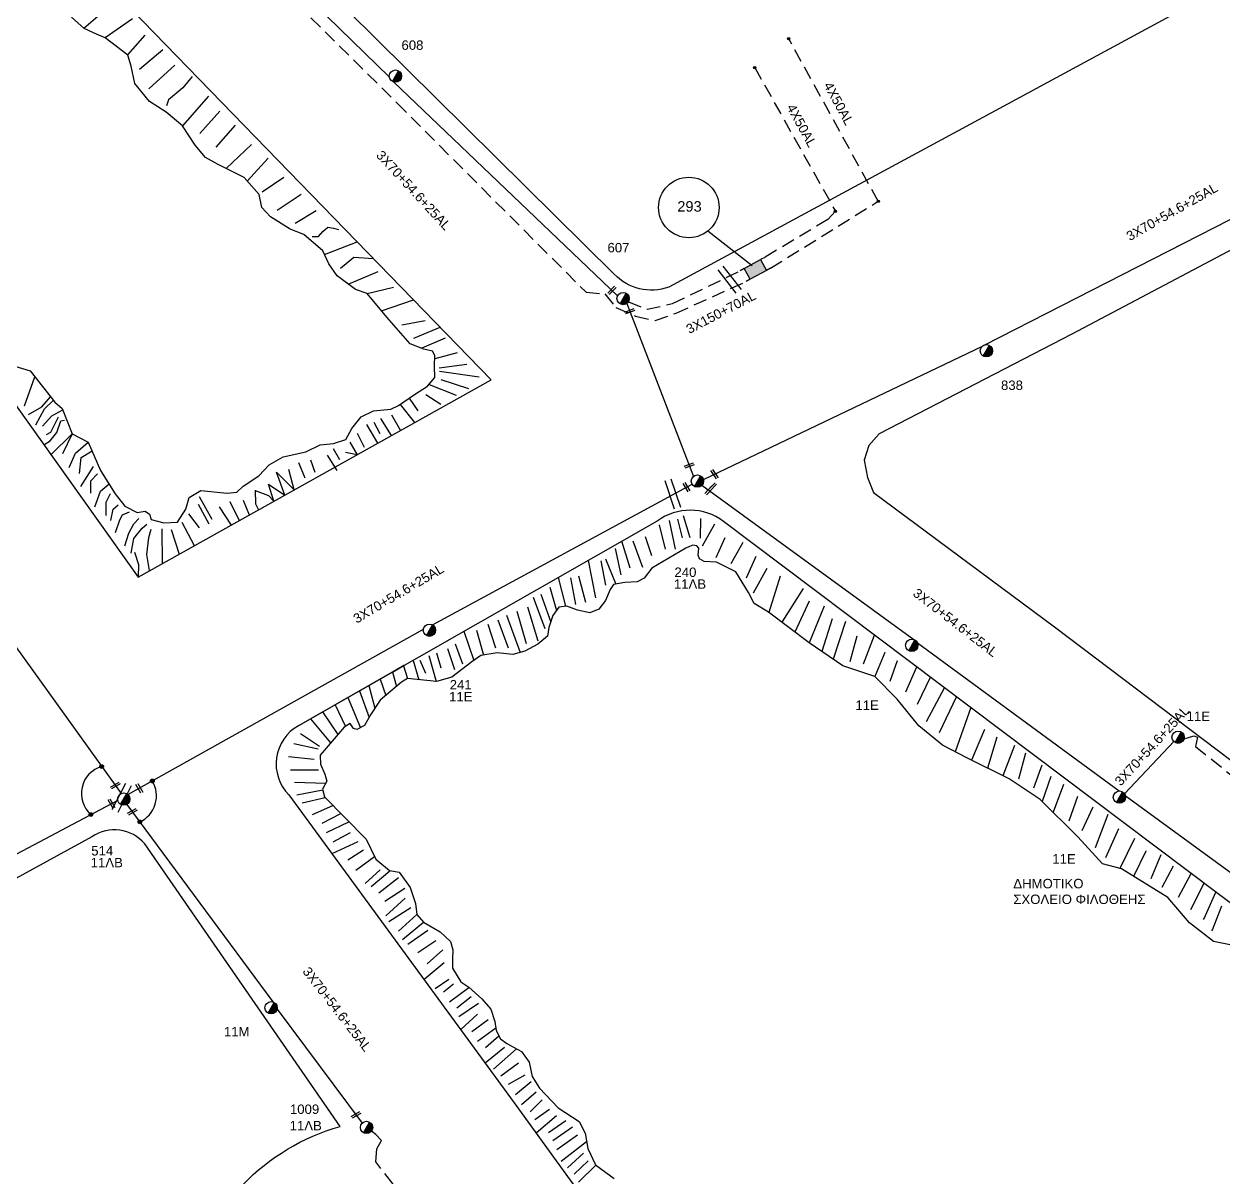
# Model space of a CAD drawing. Header units: millimetres. Extents: x 912 to 3023, y 735 to 1796.
# Drawn here: x 1407.3 to 1636.4, y 1155.2 to 1375.5 of the extents above; entities that cross this region are included whole.
import ezdxf

# ---------------------------------------------------------------- set-up
doc = ezdxf.new("R2010")
doc.units = ezdxf.units.MM
doc.linetypes.add('DASHED', pattern=[19.05, 12.7, -6.35])
for name, color, linetype in [('Link Box 4 Διευθύνσεων', 7, 'Continuous'), ('Άγνωστα', 7, 'Continuous'), ('Γυμνά εναέρια ΧΤ (3Φ)   3x50+35CU', 7, 'Continuous'), ('Επιγραφές - Σχήματα', 7, 'Continuous'), ('Καλώδια ΧΤ   3x150+50CU', 7, 'DASHED'), ('Καλώδια ΧΤ   3x150AL+50XLPE', 7, 'DASHED'), ('Καλώδια ΧΤ   3x95+50CU', 7, 'DASHED'), ('Μηχανική τομή', 7, 'Continuous'), ('Στύλος ΦΜ', 7, 'Continuous'), ('Στύλος ΦΜ @ 1', 7, 'Continuous'), ('Συνδέσεις', 7, 'Continuous'), ('Συνεστραμμένα ΧΤ   3x70+54.6+25 AL', 7, 'SYN_LINE'), ('Τομή', 7, 'Continuous'), ('Υπόβαθρο ΔΕΗ', 7, 'Continuous'), ('Υπόγεια καλώδια Δικτύου ΧΤ και Παρ. ΧΤ - 3X150+70 AL', 7, 'DASHED'), ('Υπόγεια καλώδια Παροχών ΧΤ   4x50AL', 7, 'DASHED')]:
    doc.layers.add(name, color=color, linetype=linetype)
doc.styles.get("Standard").update_dxf_attribs({"font": 'ARIAL.TTF'})
doc.linetypes.add('SYN_LINE', pattern='A,0.5,-0.0001,["/\\/\\/\\/",Standard,S=0.1,R=0,X=0,Y=-0.05],-0.25', length=0.7501)

# ---------------------------------------------------------------- blocks, each defined once
blk = doc.blocks.new('ΥΠΑΡΧΩΝ ΤΣΙΜΕΝΤΕΝΙΟΣ ΣΤΥΛΟΣ')
at = {"layer": 'Στύλος ΦΜ'}
blk.add_hatch(color=7, dxfattribs=at).paths.add_polyline_path([(-1.29, -2.28, 0.574793), (2.62, 0, 0.268822), (1.3, 2.27)])
at = {"layer": 'Στύλος ΦΜ', "color": 7}
blk.add_line((-1.29, -2.28), (1.3, 2.27), dxfattribs=at)
blk.add_circle((0, 0), 2.62, dxfattribs=at)
at = {"layer": 'Στύλος ΦΜ', "flags": 4}
for tag, p in [('ΑΡΙΘΜΟΣ', (-4.68, 8.05)), ('ΤΥΠΟΣ', (-4.91, 3.03))]:
    blk.add_attdef(tag, p, '', height=4, dxfattribs=at)
blk = doc.blocks.new('LINK BOX 4 ΑΝΑΧΩΡΗΣΕΩΝ')
at = {"layer": 'Link Box 4 Διευθύνσεων', "ltscale": 40}
blk.add_hatch(color=256, dxfattribs=at).paths.add_polyline_path([(-3.54, 0), (-3.54, -4.67), (3.54, -4.67), (3.54, 0)])
for p, q in [((-3.54, 0), (-5.33, 0)), ((5.33, 0), (3.54, 0)), ((-3.54, -4.67), (-5.33, -4.67)), ((5.33, -4.67), (3.54, -4.67))]:
    blk.add_line(p, q, dxfattribs=at)
blk.add_lwpolyline([(-3.54, -4.67), (-3.54, 0), (3.54, 0), (3.54, -4.67)], close=True, dxfattribs=at)
blk = doc.blocks.new('ΜΗΧΑΝΙΚΗ ΤΟΜΗ')
at = {"layer": 'Μηχανική τομή', "ltscale": 40}
for p, q in [((-1.89, 0.78), (1.89, 0.78)), ((1.89, 0), (-1.89, 0))]:
    blk.add_line(p, q, dxfattribs=at)
blk = doc.blocks.new('ΤΟΜΗ')
at = {"layer": 'Τομή', "ltscale": 40}
for p, q in [((-5.68, 0), (5.68, 0)), ((5.68, -2.33), (-5.68, -2.33))]:
    blk.add_line(p, q, dxfattribs=at)
blk = doc.blocks.new('_ΣΥΝΔΕΣΗ')
at = {"layer": 'Συνδέσεις', "linetype": 'SYN_LINE', "ltscale": 40}
blk.add_hatch(color=256, dxfattribs=at).paths.add_polyline_path([(0.5, -0.01, 1), (-0.5, -0.01, 1)])
at = {"layer": 'Συνδέσεις'}
blk.add_circle((0, -0.01), 0.5, dxfattribs=at)

msp = doc.modelspace()

# ---------------------------------------------------------------- linework, layer by layer
at = {"layer": 'Άγνωστα', "color": 1}
msp.add_lwpolyline([(1538.03, 1336.01), (1546.48, 1329.37)], dxfattribs=at)
at = {"layer": 'Γυμνά εναέρια ΧΤ (3Φ)   3x50+35CU'}
for centre, radius, start, end in [((1423.65, 1228.52), 5.34, 105.8552, 228.9163), ((1427.17, 1228.06), 5.49, 294.8695, 31.1435)]:
    msp.add_arc(centre, radius, start, end, dxfattribs=at)
at = {"layer": 'Επιγραφές - Σχήματα'}
msp.add_circle((1534.37, 1340.47), 5.78, dxfattribs=at)
at = {"layer": 'Καλώδια ΧΤ   3x150+50CU', "color": 151, "ltscale": 0.2}
msp.add_lwpolyline([(1337.43, 1507.93), (1335.67, 1506.03), (1336.13, 1503.89), (1339.64, 1500.91), (1392.49, 1446.18), (1437.83, 1400.85), (1478.61, 1360.43), (1514.74, 1324.27), (1518.31, 1323.95)], dxfattribs=at)
at = {"layer": 'Καλώδια ΧΤ   3x150AL+50XLPE', "color": 62, "ltscale": 0.2}
msp.add_lwpolyline([(1490.62, 1130.83), (1491.56, 1132.42), (1491.47, 1133.84), (1484.86, 1144.83), (1474.59, 1158.13), (1474.77, 1160.61), (1475.63, 1162.21), (1474.59, 1163.37), (1473.74, 1164.02)], dxfattribs=at)
at = {"layer": 'Καλώδια ΧΤ   3x95+50CU', "color": 6, "ltscale": 0.2}
msp.add_lwpolyline([(1628.98, 1238.95), (1630.84, 1239.54), (1631.56, 1239.25), (1631.15, 1237.48), (1645.81, 1225.8), (1669.34, 1255.46)], dxfattribs=at)
at = {"layer": 'Συνεστραμμένα ΧΤ   3x70+54.6+25 AL', "color": 6, "ltscale": 20}
for points in [[(1429.5, 1411.83), (1477.15, 1365.38)], [(1477.92, 1364.46), (1520.77, 1323.6)], [(1522.51, 1322.12), (1535.25, 1289.09)], [(1536.87, 1287.39), (1577.37, 1257.92)], [(1578.05, 1257.28), (1616.57, 1228.99)], [(1617.6, 1228.48), (1627.06, 1238.48)], [(1617.76, 1228.15), (1697.88, 1169.62)]]:
    msp.add_lwpolyline(points, dxfattribs=at)
at = {"layer": 'Συνεστραμμένα ΧΤ   3x70+54.6+25 AL', "color": 2, "ltscale": 20}
for points in [[(1590.92, 1314.23), (1661.08, 1350.1)], [(1537.15, 1288.47), (1590.45, 1313.99)]]:
    msp.add_lwpolyline(points, dxfattribs=at)
at = {"layer": 'Συνεστραμμένα ΧΤ   3x70+54.6+25 AL', "color": 173, "ltscale": 20}
for points in [[(1485.39, 1260.73), (1534.98, 1287.61)], [(1427.21, 1228.29), (1483.65, 1259.91)], [(1427, 1226.43), (1454.89, 1188.72)], [(1455.71, 1187.29), (1471.93, 1165.52)]]:
    msp.add_lwpolyline(points, dxfattribs=at)
at = {"layer": 'Συνεστραμμένα ΧΤ   3x70+54.6+25 AL', "color": 30, "ltscale": 20}
for points in [[(1401.16, 1262.88), (1425.9, 1228.51)], [(1362.33, 1193.84), (1425.24, 1227.2)]]:
    msp.add_lwpolyline(points, dxfattribs=at)
at = {"layer": 'Υπόβαθρο ΔΕΗ'}
for points in [[(1344.34, 1511.74), (1410.25, 1592.15, -0.271454), (1420.28, 1593.05), (1566.7, 1482.74), (1666.98, 1407.3, -0.430541), (1665.89, 1398.45), (1595.22, 1360.17), (1530.55, 1325.25, -0.299495), (1520.13, 1327.73), (1435.16, 1411.77), (1344.3, 1503.77, -0.251207), (1344.34, 1511.74, -3.296334)], [(1834.41, 758.94), (1821.03, 802.28), (1798.88, 865.77), (1782.38, 913.73), (1765.95, 961.25), (1718.18, 1098.88), (1695.71, 1163.2), (1693.58, 1166.2), (1688.52, 1169.44), (1541.01, 1280.5, 0.331413), (1528.34, 1280.56), (1459.78, 1241.47, 0.491397), (1457.93, 1228.25), (1501.01, 1169.44), (1651.75, 961.25), (1694.09, 901.76), (1747.28, 826.22), (1788.14, 766.69)]]:
    msp.add_lwpolyline(points, format="xyb", dxfattribs=at)
for points in [[(1496.62, 1307.55), (1357.06, 1451.21), (1281.96, 1529.25), (1259.44, 1510.9), (1319.65, 1423.66), (1429.14, 1269.87), (1496.62, 1307.55)], [(1424.56, 1379.61), (1418.8, 1374.66)], [(1481.96, 1304.73), (1484.46, 1306.35), (1485.84, 1307.98), (1485.81, 1310.23), (1485.84, 1312.2), (1485.4, 1313.04), (1483.77, 1313.41), (1481.15, 1314.4), (1476.68, 1319.53), (1472.93, 1324.03), (1470.67, 1324.78), (1467.16, 1327.4), (1465.59, 1329.68), (1464.46, 1332.15), (1460.79, 1335.29), (1458.2, 1336.34), (1454.42, 1338.66), (1452.81, 1340.43), (1452.29, 1342.96), (1449.4, 1346.16), (1444.47, 1348.67), (1442.05, 1349.98), (1440.03, 1352.37), (1437.66, 1356.06), (1434.54, 1358.66), (1431.32, 1360.71), (1428.53, 1364.16), (1427.81, 1367.48), (1427.18, 1369.56), (1422.84, 1372.86), (1421.18, 1373.59), (1418.82, 1374.63), (1416.46, 1376.85)], [(1428.11, 1376.53), (1422.87, 1372.85)], [(1430.46, 1373.39), (1427.11, 1369.62)], [(1433.88, 1370.57), (1429.4, 1366.8)], [(1708.62, 1197.84), (1737.94, 1235.76), (1762.46, 1267.31), (1791.76, 1304.74), (1792.9, 1306.76), (1793.2, 1309.38), (1792.95, 1311.66), (1790.93, 1314.87), (1744.31, 1350.83), (1718.03, 1370.05), (1713.33, 1370.55), (1707.94, 1369.37), (1607.52, 1316.28), (1570.71, 1297.23), (1568.78, 1295), (1567.89, 1292.16), (1568.48, 1288.89), (1569.63, 1286.03), (1604.22, 1260.32), (1692.21, 1193.81), (1697.25, 1191.79), (1704.3, 1192.73), (1707.12, 1195.89), (1708.62, 1197.84)], [(1431.2, 1363.13), (1436.14, 1367.66)], [(1439.5, 1365.47), (1437.71, 1363.32), (1434.94, 1361), (1434.55, 1359.89)], [(1442.63, 1361.7), (1437.66, 1356.06)], [(1444.76, 1358.84), (1440.96, 1354.59)], [(1444.06, 1352), (1447.78, 1356.21)], [(1450.8, 1352.52), (1445.95, 1347.92)], [(1454.02, 1349.86), (1450, 1345.5)], [(1452.88, 1343.48), (1457.01, 1346.28)], [(1455.7, 1339.96), (1460.31, 1342.98)], [(1459.19, 1337.44), (1463.16, 1339.9)], [(1462.4, 1334.89), (1463.61, 1334.93), (1464.44, 1335.9), (1465.38, 1336.7), (1466.51, 1336.53), (1467.45, 1336.23)], [(1464.77, 1331.47), (1471, 1333.92)], [(1467.82, 1328.87), (1470.38, 1330.99), (1474.14, 1330.69)], [(1469.27, 1325.82), (1475.01, 1328.25)], [(1472.93, 1324.03), (1477.93, 1325.22)], [(1475.66, 1320.75), (1481.79, 1322.82)], [(1479.52, 1318.07), (1483.98, 1318.86)], [(1481.82, 1315.51), (1486.84, 1317.62)], [(1487.83, 1315.5), (1483.33, 1313.58)], [(1490.09, 1312.7), (1485.83, 1311.58)], [(1486.68, 1309.82), (1491.96, 1310.54)], [(1405.58, 1310.13), (1408.51, 1309.25), (1413.22, 1303.25), (1414.65, 1302.08), (1416.57, 1297.24), (1419.64, 1295.65), (1421.99, 1290.22), (1424.8, 1285.77), (1426.61, 1283.38), (1428.98, 1282.22), (1430.49, 1282.48), (1431.31, 1281.9), (1431.67, 1280.86), (1434.08, 1280.24), (1436.69, 1280.37), (1438.25, 1282.82), (1438.9, 1285.03), (1441.12, 1286.41), (1446.18, 1285.89), (1448.03, 1286.08), (1449.21, 1287.22), (1452.24, 1289.18), (1454.17, 1291.32), (1456.85, 1292.8), (1461.22, 1293.77), (1463.95, 1295.13), (1466.49, 1295.39), (1468.84, 1296.12), (1469.98, 1298.26), (1471.78, 1300.45), (1474.13, 1301.63), (1477.42, 1301.96), (1478.93, 1302.62), (1481.96, 1304.73)], [(1407.42, 1302.54), (1409.41, 1308.1)], [(1486.71, 1309.21), (1494.33, 1308.1)], [(1484.73, 1306.67), (1489.93, 1304.63)], [(1487, 1307.58), (1492.25, 1305.91)], [(1408.22, 1300.9), (1410.78, 1302.4), (1412.4, 1304.29)], [(1409.61, 1298.92), (1411.29, 1302.01), (1412.95, 1303.59)], [(1480.93, 1304.01), (1482.61, 1301.6)], [(1484.14, 1304.75), (1486.96, 1302.87)], [(1410.9, 1298.71), (1412.65, 1300.64), (1414.77, 1301.78)], [(1479.23, 1302.83), (1481.95, 1299.36)], [(1411.14, 1295.15), (1412.35, 1295.9), (1413.64, 1297.46), (1414.38, 1299.7), (1415.07, 1299.86)], [(1411.63, 1297.07), (1412.49, 1297.53), (1413.92, 1300.5)], [(1472.77, 1299.03), (1474.91, 1295.43)], [(1474.17, 1299.42), (1475.32, 1297.29)], [(1475.47, 1300.17), (1477.51, 1296.88)], [(1477.56, 1300.82), (1479.28, 1297.86)], [(1412.51, 1293.23), (1416.57, 1297.24)], [(1416.57, 1297.24), (1414.73, 1293.4)], [(1471.02, 1297.33), (1472.36, 1294.65)], [(1416, 1290.77), (1417.22, 1293.54), (1419.64, 1295.65)], [(1466.41, 1294.41), (1467.61, 1292.35)], [(1469.59, 1295.65), (1471, 1293.24), (1468.76, 1293.63)], [(1417.93, 1289.64), (1418.26, 1292.68), (1420.36, 1294)], [(1462.11, 1292.26), (1462.89, 1289.91)], [(1465.25, 1293.13), (1467.15, 1290.2)], [(1420.54, 1291), (1418.12, 1287.17)], [(1455.09, 1284.36), (1454.08, 1287.61), (1457.16, 1285.51), (1455.62, 1289.93), (1458.99, 1286.54), (1457.96, 1290.42)], [(1459.79, 1291.73), (1461.03, 1288.83)], [(1421.39, 1289.59), (1420.05, 1288.16), (1420.08, 1285.86)], [(1420.91, 1283.26), (1421.99, 1286.27), (1423.62, 1287.64)], [(1423.08, 1281.62), (1423.06, 1284.19), (1423.91, 1285.85)], [(1440.82, 1285.27), (1443.26, 1280.94)], [(1451.54, 1286.45), (1451.56, 1283.87), (1452.15, 1282.72)], [(1451.54, 1286.39), (1454.06, 1285.44), (1455.09, 1284.36)], [(1423.93, 1280.65), (1424.42, 1282.81), (1425.36, 1283.69)], [(1440.63, 1283.77), (1442.66, 1280.02)], [(1444.62, 1283.29), (1446.91, 1279.79)], [(1446.7, 1284.28), (1446.7, 1284.28), (1448.45, 1280.65)], [(1449.23, 1284.53), (1450.39, 1281.73)], [(1424.81, 1278.38), (1425.64, 1280.8), (1426.2, 1281.77), (1427.51, 1282.34)], [(1426.63, 1275.8), (1427.39, 1278.27), (1428.36, 1280.02), (1429.28, 1281.03)], [(1438.81, 1281.95), (1440.84, 1279.26)], [(1530.64, 1280.64), (1531.74, 1275.22)], [(1532.18, 1280.89), (1533.11, 1277.33)], [(1533.3, 1281.6), (1534.54, 1277.41)], [(1536.6, 1281.02), (1536.55, 1277.3)], [(1427.85, 1274.42), (1428.31, 1277.23), (1429.93, 1279.21), (1430.83, 1279.97)], [(1431.34, 1271.1), (1430.81, 1274.16), (1430.81, 1274.16), (1431.23, 1277.41), (1431.62, 1278.98)], [(1433.67, 1279.1), (1433.78, 1272.46)], [(1435.49, 1278.97), (1437.01, 1274.26)], [(1437.52, 1280.33), (1439.89, 1275.87)], [(1528.67, 1279.82), (1529.85, 1275.22)], [(1539.29, 1279.95), (1536.9, 1275.74)], [(1639.72, 1199.23), (1634.62, 1200.27), (1630.03, 1203.81), (1625.85, 1208.66), (1617, 1214.09), (1613.4, 1215.05), (1608.71, 1220.25), (1601.52, 1227.35), (1595.54, 1231.29), (1587.5, 1235.31), (1582.86, 1237.77), (1578.3, 1241.42), (1574.19, 1246.53), (1569.92, 1250.84), (1563.81, 1252.88), (1557.38, 1257.28), (1549.61, 1263.15), (1546.87, 1264.8), (1545.78, 1266.88), (1543.36, 1270.87), (1539.63, 1272.71), (1537.29, 1272.84), (1536.38, 1273.37), (1536.17, 1274.07), (1536.29, 1275.39), (1535.92, 1275.81), (1535.13, 1275.97), (1534.52, 1275.72), (1533.78, 1275.35), (1527.31, 1271.53), (1525.86, 1269.66), (1524.52, 1268.96), (1522.16, 1268.8), (1519.96, 1268.44), (1519.37, 1267.49), (1518.45, 1265.36), (1517.16, 1263.75), (1515.43, 1263.03), (1513.13, 1263.55), (1511.07, 1264.31), (1509.53, 1264.11), (1508.38, 1262.54), (1507.65, 1260.23), (1507.36, 1258.59), (1505.55, 1257.02), (1503.02, 1255.73), (1500.72, 1255.04), (1497.77, 1255.37), (1494.63, 1254.88), (1492.89, 1253.65), (1489.12, 1250.74), (1486.14, 1249.91), (1480.61, 1250.45), (1479.47, 1249.81), (1475.37, 1246.33), (1473.54, 1243.51), (1472.43, 1241.48), (1470.96, 1240.71), (1470.29, 1240.96), (1469.65, 1241.89), (1468.53, 1241.19), (1463.92, 1235.85), (1464.02, 1234.12), (1464.84, 1232.19), (1465.2, 1230.85), (1464.38, 1229.37), (1464.74, 1227.88), (1472.7, 1219.78), (1474.54, 1215.96), (1477.18, 1213.78), (1479.03, 1213.51), (1481.11, 1210.54), (1482.12, 1207.51), (1482.41, 1205.37), (1483.7, 1203.91), (1486.88, 1202.07), (1488.83, 1200.21), (1489.25, 1198.65), (1489.22, 1196.9), (1489.22, 1195.12), (1490.82, 1192.51), (1492.31, 1191.51), (1494.83, 1189.27), (1496.55, 1187.3), (1497.33, 1184.98), (1497.53, 1183.23), (1498.37, 1181.65), (1499.57, 1180.74), (1502.4, 1179.2), (1503.86, 1177.2), (1504.41, 1174.44), (1505.87, 1172.23), (1509.41, 1168.47), (1513.41, 1165.83), (1514.57, 1163.63), (1515.06, 1160.68), (1516.55, 1157.57), (1520.13, 1154.96)], [(1523.18, 1271.57), (1521.6, 1276.72)], [(1523.67, 1276.8), (1525.51, 1271.74)], [(1527.27, 1273.93), (1526.07, 1277.52)], [(1541.23, 1277.38), (1539.53, 1273.52)], [(1544.66, 1276.45), (1542.42, 1272.39)], [(1428.44, 1274.62), (1429.2, 1272.27), (1429.14, 1269.87)], [(1520.28, 1275.33), (1521.4, 1270.31)], [(1547.16, 1273.81), (1545.35, 1269.62)], [(1516.57, 1265.89), (1515.17, 1273.05)], [(1517.54, 1272.99), (1518.44, 1268.28)], [(1518.44, 1273.32), (1520.44, 1268.52)], [(1549.3, 1271.5), (1546.67, 1266.79)], [(1510.84, 1264.28), (1509.46, 1269.79)], [(1512.79, 1264.63), (1511.8, 1269.72)], [(1514.68, 1265.01), (1513.33, 1270.05)], [(1551.83, 1270.02), (1549.67, 1263.11)], [(1507.79, 1267.96), (1509.08, 1263.49)], [(1556.21, 1267.69), (1552.11, 1261.26), (1552.11, 1261.26)], [(1504.64, 1266.02), (1506.88, 1260.05)], [(1506.12, 1266.62), (1507.98, 1261.27), (1507.98, 1261.27)], [(1557.36, 1265.23), (1554.63, 1259.36)], [(1499.56, 1262.55), (1502.14, 1255.47)], [(1501.54, 1263.36), (1503.27, 1257.17)], [(1503.57, 1264.18), (1505.49, 1257.69)], [(1560.22, 1264.28), (1557.35, 1257.3)], [(1495.94, 1260.86), (1497.42, 1256.34)], [(1497.89, 1261.71), (1499.86, 1256.31)], [(1561.78, 1261.9), (1561.78, 1261.9), (1559.78, 1255.64), (1559.78, 1255.64)], [(1564.33, 1261.35), (1561.93, 1254.17), (1561.93, 1254.17)], [(1491.41, 1259.5), (1493.32, 1253.95)], [(1493.83, 1259.73), (1495.11, 1254.96)], [(1565.19, 1253.73), (1566.56, 1258.61)], [(1567.71, 1253.27), (1569.86, 1258.78)], [(1486.18, 1255.41), (1486.97, 1252.5)], [(1488.26, 1256.2), (1489.6, 1252.23)], [(1489.74, 1257.08), (1491.14, 1253.3)], [(1571.74, 1255.43), (1571.79, 1255.43), (1569.92, 1250.84)], [(1481.68, 1253.95), (1482.77, 1250.24)], [(1482.96, 1254), (1484.06, 1251.48)], [(1484.67, 1254.86), (1486.09, 1249.92)], [(1572.82, 1249.95), (1574.24, 1253.92)], [(1479.95, 1252.96), (1459.78, 1241.47)], [(1477.75, 1251.71), (1479.95, 1252.96), (1477.75, 1251.71), (1478.49, 1248.98), (1478.49, 1248.98)], [(1479.88, 1252.93), (1480.61, 1250.45)], [(1575.83, 1247.95), (1577.91, 1252.72)], [(1473.24, 1249.14), (1474.38, 1244.81)], [(1475.38, 1250.36), (1476.47, 1247.26)], [(1578.06, 1245.58), (1580.55, 1250.73)], [(1579.79, 1242.27), (1583.21, 1248.73)], [(1469.2, 1246.83), (1471.67, 1241.08)], [(1471.42, 1248.1), (1473.27, 1243.02)], [(1582.28, 1240.15), (1585.51, 1247)], [(1464.44, 1244.12), (1459.78, 1241.47)], [(1464.4, 1244.1), (1467.32, 1239.78)], [(1466.81, 1245.47), (1468.76, 1241.33)], [(1588.25, 1244.93), (1585.25, 1236.5)], [(1462.07, 1242.77), (1465.91, 1238.16)], [(1460.16, 1239.95), (1463.78, 1237.57)], [(1590.84, 1240.77), (1588.4, 1234.86)], [(1463.58, 1237), (1458.93, 1237.98)], [(1593.19, 1239.27), (1591.42, 1233.35)], [(1596.58, 1237.7), (1594.35, 1231.88)], [(1457.89, 1235.57), (1462.82, 1235.08)], [(1598.71, 1236.22), (1597.37, 1231.24)], [(1458.24, 1233.03), (1463.64, 1233.05)], [(1601.81, 1233.95), (1600.22, 1229.51)], [(1459.06, 1230.66), (1464.99, 1230.48)], [(1603.54, 1231.78), (1601.87, 1227)], [(1605.93, 1230.26), (1603.95, 1224.95)], [(1459.47, 1228.28), (1464.42, 1229.19)], [(1608.65, 1227.94), (1606.95, 1223.2)], [(1460.51, 1226.75), (1464.86, 1227.75)], [(1462.49, 1224.52), (1466.34, 1226.25)], [(1611.52, 1225.88), (1609.47, 1221.36)], [(1464.3, 1222.87), (1467.9, 1224.66)], [(1614.43, 1224.49), (1611.99, 1218.13), (1611.99, 1218.13)], [(1465.17, 1221.04), (1469.4, 1223.13)], [(1466.41, 1219.3), (1469.73, 1221.08)], [(1616.44, 1221.79), (1613.95, 1216.2)], [(1471.12, 1219.25), (1466.18, 1216.99)], [(1619.49, 1219.92), (1616.7, 1214.17)], [(1469.2, 1215.85), (1472.19, 1217.77)], [(1470.77, 1213.84), (1474.3, 1216.46)], [(1621.68, 1217.57), (1621.68, 1217.51), (1619.33, 1212.66)], [(1622.69, 1212.28), (1624.61, 1216.85)], [(1624.81, 1210.63), (1626.95, 1214.71)], [(1472.53, 1211.35), (1475.43, 1213.9)], [(1473.65, 1210.75), (1477.26, 1213.77)], [(1475.14, 1209.51), (1478.92, 1212.44)], [(1627.94, 1208.73), (1630.35, 1213.24)], [(1476.32, 1207.94), (1480.13, 1210.41)], [(1630.27, 1206.35), (1632.81, 1211.38)], [(1632.68, 1204.43), (1632.82, 1204.62), (1635.07, 1209.69)], [(1480.18, 1208.49), (1476.51, 1205.15)], [(1477.08, 1204.08), (1481.28, 1206.74)], [(1478.92, 1202.21), (1482.41, 1205.37)], [(1634.27, 1202.27), (1634.43, 1202.49), (1636.21, 1207.03)], [(1479.66, 1200.59), (1483.7, 1203.91)], [(1480.7, 1199.74), (1484.51, 1202.4)], [(1482.57, 1198.15), (1486.05, 1200.42)], [(1484.35, 1195.98), (1487.34, 1198.64)], [(1487.61, 1196.18), (1483.79, 1192.96)], [(1488.49, 1192.99), (1485.89, 1191.18)], [(1489.42, 1192.08), (1487.53, 1190.58)], [(1488.66, 1188.74), (1492.34, 1191.48)], [(1490.03, 1187.59), (1492.77, 1189.7)], [(1490.45, 1185.94), (1494.2, 1188.48)], [(1494.01, 1186.38), (1490.78, 1183.41)], [(1492.94, 1183.03), (1496.03, 1185.33)], [(1493.98, 1181.2), (1497.47, 1183.77)], [(1495.54, 1179.97), (1498.06, 1182.23)], [(1499.14, 1179.98), (1495.48, 1176.99)], [(1497.05, 1175.87), (1501.42, 1179.73)], [(1498.48, 1174.59), (1501.85, 1177.05)], [(1499.94, 1172.96), (1503.09, 1174.77)], [(1501.28, 1171.04), (1504.24, 1173.51)], [(1502.4, 1169.1), (1505.23, 1171.53)], [(1504.08, 1167.67), (1506.38, 1169.97)], [(1504.95, 1166.22), (1507.78, 1168.18)], [(1509.07, 1166.95), (1505.21, 1163.64)], [(1507.56, 1163.72), (1510.85, 1166.07)], [(1508.38, 1162.24), (1512.14, 1164.81)], [(1509.12, 1160.49), (1513.1, 1163.31)], [(1509.98, 1158.28), (1514.84, 1162)], [(1514.26, 1159.79), (1511.16, 1156.97)], [(1512.45, 1155.82), (1515.16, 1158.34)], [(1513.3, 1154.26), (1516.62, 1157.52)]]:
    msp.add_lwpolyline(points, dxfattribs=at)
msp.add_lwpolyline([(1467.76, 1164.9), (1430.45, 1218.88, 0.382493), (1420.34, 1220.24), (1327.52, 1169.44), (1310.57, 1160.17, 0.261674), (1303.1, 1137.85), (1328.92, 1092.78), (1332.17, 1086.18, 0.339954), (1343.07, 1084.36), (1438.65, 1135, -0.26783), (1467.76, 1164.9)], format="xyb", close=True, dxfattribs=at)
at = {"layer": 'Υπόγεια καλώδια Δικτύου ΧΤ και Παρ. ΧΤ - 3X150+70 AL', "color": 6, "ltscale": 0.2}
msp.add_lwpolyline([(1522.82, 1322.44), (1526.39, 1321.01), (1531.25, 1322.09), (1544.18, 1328.37)], dxfattribs=at)
at = {"layer": 'Υπόγεια καλώδια Δικτύου ΧΤ και Παρ. ΧΤ - 3X150+70 AL', "color": 151, "ltscale": 0.2}
msp.add_lwpolyline([(1518.31, 1323.95), (1520.44, 1321.35), (1524.18, 1319.72), (1527.93, 1318.86), (1531.94, 1320.27), (1545.3, 1326.32)], dxfattribs=at)
at = {"layer": 'Υπόγεια καλώδια Παροχών ΧΤ   4x50AL', "color": 151, "ltscale": 0.2}
for points in [[(1549.98, 1328.88), (1570.55, 1341.65), (1553.46, 1372.7)], [(1546.97, 1367.19), (1562.38, 1339.76), (1560.94, 1338.18), (1548.86, 1330.92)]]:
    msp.add_lwpolyline(points, dxfattribs=at)

# ---------------------------------------------------------------- block references
at = {"layer": 'Link Box 4 Διευθύνσεων', "xscale": 0.4999999999999676, "yscale": 0.4999999999999676, "zscale": 0.4999999999999676, "rotation": 28.6219098579083}
msp.add_blockref('LINK BOX 4 ΑΝΑΧΩΡΗΣΕΩΝ', (1546.52, 1329.65), dxfattribs=at)
at = {"layer": 'Μηχανική τομή'}
for p, xscale, yscale, zscale, rotation in [((1519.53, 1324.78), 0.5000000000002067, 0.5000000000002067, 0.5000000000002067, 225.8353160808072), ((1523.01, 1320.82), 0.5000000000002078, 0.5000000000002078, 0.5000000000002078, 200.5396408254351), ((1534.37, 1291.36), 0.5000000000002078, 0.5000000000002078, 0.5000000000002078, 200.5396408254351), ((1539.11, 1289.41), 0.5000000000000755, 0.5000000000000755, 0.5000000000000755, 303.3195602628329), ((1534.08, 1287.13), 0.5000000000002769, 0.5000000000002769, 0.5000000000002769, 120.4472056917649), ((1538.73, 1287.2), 0.5000000000001655, 0.5000000000001655, 0.5000000000001655, 226.8618093897773), ((1538.08, 1286.51), 0.5000000000001655, 0.5000000000001655, 0.5000000000001655, 226.8618093897773), ((1424.91, 1229.87), 0.5000000000001716, 0.5000000000001716, 0.5000000000001716, 29.09012602717003), ((1429.56, 1229.61), 0.5000000000002769, 0.5000000000002769, 0.5000000000002769, 120.4472056917649), ((1424.22, 1226.66), 0.5000000000002769, 0.5000000000002769, 0.5000000000002769, 120.4472056917649), ((1428.17, 1224.85), 0.5000000000001716, 0.5000000000001716, 0.5000000000001716, 29.09012602717003), ((1470.88, 1166.94), 0.5000000000001716, 0.5000000000001716, 0.5000000000001716, 29.09012602717003)]:
    msp.add_blockref('ΜΗΧΑΝΙΚΗ ΤΟΜΗ', p, dxfattribs=dict(at, xscale=xscale, yscale=yscale, zscale=zscale, rotation=rotation))
at = {"layer": 'Στύλος ΦΜ @ 1', "ltscale": 40}
ref = msp.add_blockref('ΥΠΑΡΧΩΝ ΤΣΙΜΕΝΤΕΝΙΟΣ ΣΤΥΛΟΣ', (1478.31, 1365.57), dxfattribs=dict(at, xscale=0.4499999999998181, yscale=0.4499999999998181, zscale=0.4499999999998181))
ref.add_attrib('ΤΥΠΟΣ', '608', (1479.47, 1370.58), dxfattribs={"layer": 'Στύλος ΦΜ', "height": 1.8, "flags": 4})
ref = msp.add_blockref('ΥΠΑΡΧΩΝ ΤΣΙΜΕΝΤΕΝΙΟΣ ΣΤΥΛΟΣ', (1521.82, 1323.07), dxfattribs=dict(at, xscale=0.4499999999998181, yscale=0.4499999999998181, zscale=0.4499999999998181))
ref.add_attrib('ΤΥΠΟΣ', '607', (1518.83, 1331.89), dxfattribs={"layer": 'Στύλος ΦΜ', "height": 1.8, "flags": 4})
ref = msp.add_blockref('ΥΠΑΡΧΩΝ ΤΣΙΜΕΝΤΕΝΙΟΣ ΣΤΥΛΟΣ', (1591.21, 1313.09), dxfattribs=dict(at, xscale=0.4499999999998181, yscale=0.4499999999998181, zscale=0.4499999999998181))
ref.add_attrib('ΤΥΠΟΣ', '838', (1594.01, 1305.6), dxfattribs={"layer": 'Στύλος ΦΜ', "height": 1.8, "flags": 4})
ref = msp.add_blockref('ΥΠΑΡΧΩΝ ΤΣΙΜΕΝΤΕΝΙΟΣ ΣΤΥΛΟΣ', (1536, 1288.19), dxfattribs=dict(at, xscale=0.4499999999998181, yscale=0.4499999999998181, zscale=0.4499999999998181))
ref.add_attrib('ΤΥΠΟΣ', '11ΛB', (1531.51, 1267.62), dxfattribs={"layer": 'Στύλος ΦΜ', "height": 1.8, "flags": 4})
ref.add_attrib('ΑΡΙΘΜΟΣ', '240', (1531.62, 1269.88), dxfattribs={"layer": 'Στύλος ΦΜ', "height": 1.8, "flags": 4})
ref = msp.add_blockref('ΥΠΑΡΧΩΝ ΤΣΙΜΕΝΤΕΝΙΟΣ ΣΤΥΛΟΣ', (1484.81, 1259.71), dxfattribs=dict(at, xscale=0.4499999999998181, yscale=0.4499999999998181, zscale=0.4499999999998181))
ref.add_attrib('ΤΥΠΟΣ', '11E', (1488.57, 1246.11), dxfattribs={"layer": 'Στύλος ΦΜ', "height": 1.8, "flags": 4})
ref.add_attrib('ΑΡΙΘΜΟΣ', '241', (1488.68, 1248.38), dxfattribs={"layer": 'Στύλος ΦΜ', "height": 1.8, "flags": 4})
ref = msp.add_blockref('ΥΠΑΡΧΩΝ ΤΣΙΜΕΝΤΕΝΙΟΣ ΣΤΥΛΟΣ', (1576.97, 1256.82), dxfattribs=dict(at, xscale=0.4499999999998181, yscale=0.4499999999998181, zscale=0.4499999999998181))
ref.add_attrib('ΤΥΠΟΣ', '11E', (1566.2, 1244.49), dxfattribs={"layer": 'Στύλος ΦΜ', "height": 1.8, "flags": 4})
ref = msp.add_blockref('ΥΠΑΡΧΩΝ ΤΣΙΜΕΝΤΕΝΙΟΣ ΣΤΥΛΟΣ', (1627.85, 1239.27), dxfattribs=dict(at, xscale=0.4499999999998181, yscale=0.4499999999998181, zscale=0.4499999999998181))
ref.add_attrib('ΤΥΠΟΣ', '11E', (1629.47, 1242.37), dxfattribs={"layer": 'Στύλος ΦΜ', "height": 1.8, "flags": 4})
ref = msp.add_blockref('ΥΠΑΡΧΩΝ ΤΣΙΜΕΝΤΕΝΙΟΣ ΣΤΥΛΟΣ', (1426.4, 1227.44), dxfattribs=dict(at, xscale=0.4499999999998181, yscale=0.4499999999998181, zscale=0.4499999999998181))
ref.add_attrib('ΤΥΠΟΣ', '11ΛB', (1420.09, 1214.41), dxfattribs={"layer": 'Στύλος ΦΜ', "height": 1.8, "flags": 4})
ref.add_attrib('ΑΡΙΘΜΟΣ', '514', (1420.2, 1216.67), dxfattribs={"layer": 'Στύλος ΦΜ', "height": 1.8, "flags": 4})
ref = msp.add_blockref('ΥΠΑΡΧΩΝ ΤΣΙΜΕΝΤΕΝΙΟΣ ΣΤΥΛΟΣ', (1616.63, 1227.82), dxfattribs=dict(at, xscale=0.4499999999998181, yscale=0.4499999999998181, zscale=0.4499999999998181))
ref.add_attrib('ΤΥΠΟΣ', '11E', (1603.8, 1215.13), dxfattribs={"layer": 'Στύλος ΦΜ', "height": 1.8, "flags": 4})
ref = msp.add_blockref('ΥΠΑΡΧΩΝ ΤΣΙΜΕΝΤΕΝΙΟΣ ΣΤΥΛΟΣ', (1454.57, 1187.59), dxfattribs=dict(at, xscale=0.4499999999998181, yscale=0.4499999999998181, zscale=0.4499999999998181))
ref.add_attrib('ΤΥΠΟΣ', '11M', (1445.54, 1182.11), dxfattribs={"layer": 'Στύλος ΦΜ', "height": 1.8, "flags": 4})
ref = msp.add_blockref('ΥΠΑΡΧΩΝ ΤΣΙΜΕΝΤΕΝΙΟΣ ΣΤΥΛΟΣ', (1472.8, 1164.73), dxfattribs=dict(at, xscale=0.4499999999998181, yscale=0.4499999999998181, zscale=0.4499999999998181))
ref.add_attrib('ΤΥΠΟΣ', '11ΛB', (1458.1, 1164.15), dxfattribs={"layer": 'Στύλος ΦΜ', "height": 1.8, "flags": 4})
ref.add_attrib('ΑΡΙΘΜΟΣ', '1009', (1458.16, 1167.3), dxfattribs={"layer": 'Στύλος ΦΜ', "height": 1.8, "flags": 4})
at = {"layer": 'Συνδέσεις'}
for p, xscale, yscale, zscale in [((1553.46, 1372.7), 0.4499999999998181, 0.4499999999998181, 0.4499999999998181), ((1546.97, 1367.19), 0.4499999999998181, 0.4499999999998181, 0.4499999999998181), ((1570.55, 1341.65), 0.4499999999998181, 0.4499999999998181, 0.4499999999998181), ((1562.38, 1339.76), 0.4499999999998181, 0.4499999999998181, 0.4499999999998181), ((1422.19, 1233.67), 0.7137409986061013, 0.7137409986061013, 0.7137409986061013), ((1431.87, 1230.91), 0.7137409986061013, 0.7137409986061013, 0.7137409986061013), ((1420.14, 1224.5), 0.7137409986061013, 0.7137409986061013, 0.7137409986061013), ((1429.48, 1223.09), 0.7137409986061013, 0.7137409986061013, 0.7137409986061013)]:
    msp.add_blockref('_ΣΥΝΔΕΣΗ', p, dxfattribs=dict(at, xscale=xscale, yscale=yscale, zscale=zscale))
at = {"layer": 'Τομή'}
for p, xscale, yscale, zscale, rotation in [((1542.61, 1327.03), 0.5000000000000311, 0.5000000000000311, 0.5000000000000311, 307.6342348639733), ((1531.84, 1285.91), 0.5000000000000395, 0.5000000000000395, 0.5000000000000395, 288.8426684623362), ((1426.55, 1227.43), 0.5000000000000299, 0.5000000000000299, 0.5000000000000299, 243.0555894294338)]:
    msp.add_blockref('ΤΟΜΗ', p, dxfattribs=dict(at, xscale=xscale, yscale=yscale, zscale=zscale, rotation=rotation))

# ---------------------------------------------------------------- texts
at = {"layer": 'Συνεστραμμένα ΧΤ   3x70+54.6+25 AL', "color": 7, "char_height": 1.8, "width": 168.3718, "attachment_point": 1}
for insert, rotation in [((1475.82, 1351.55), 312.715), ((1617.73, 1335.58), 29.6431), ((1470.02, 1262.49), 30.6583), ((1578.11, 1267.86), 322.3302), ((1615.56, 1231.04), 47.4065), ((1461.89, 1195.59), 307.7867)]:
    msp.add_mtext('3X70+54.6+25AL', dxfattribs=dict(at, insert=insert, rotation=rotation))
at = {"layer": 'Υπόγεια καλώδια Δικτύου ΧΤ και Παρ. ΧΤ - 3X150+70 AL', "color": 7, "width": 168.3718, "attachment_point": 1}
for s, insert, char_height in [('293', (1532.16, 1341.67), 2), ('ΔΗΜΟΤΙΚΟ\\PΣΧΟΛΕΙΟ ΦΙΛΟΘΕΗΣ', (1596.36, 1212.2), 1.8)]:
    msp.add_mtext(s, dxfattribs=dict(at, insert=insert, char_height=char_height))
at = {"layer": 'Υπόγεια καλώδια Δικτύου ΧΤ και Παρ. ΧΤ - 3X150+70 AL', "color": 7, "insert": (1533.62, 1317.86), "char_height": 1.8, "width": 168.3718, "attachment_point": 1, "rotation": 27.7212}
msp.add_mtext('3X150+70AL', dxfattribs=at)
at = {"layer": 'Υπόγεια καλώδια Παροχών ΧΤ   4x50AL', "color": 7, "char_height": 1.8, "width": 168.3718, "attachment_point": 1, "rotation": 298.6686}
for insert in [(1561.65, 1364.68), (1554.58, 1360.47)]:
    msp.add_mtext('4X50AL', dxfattribs=dict(at, insert=insert))

doc.saveas('drawing.dxf')
